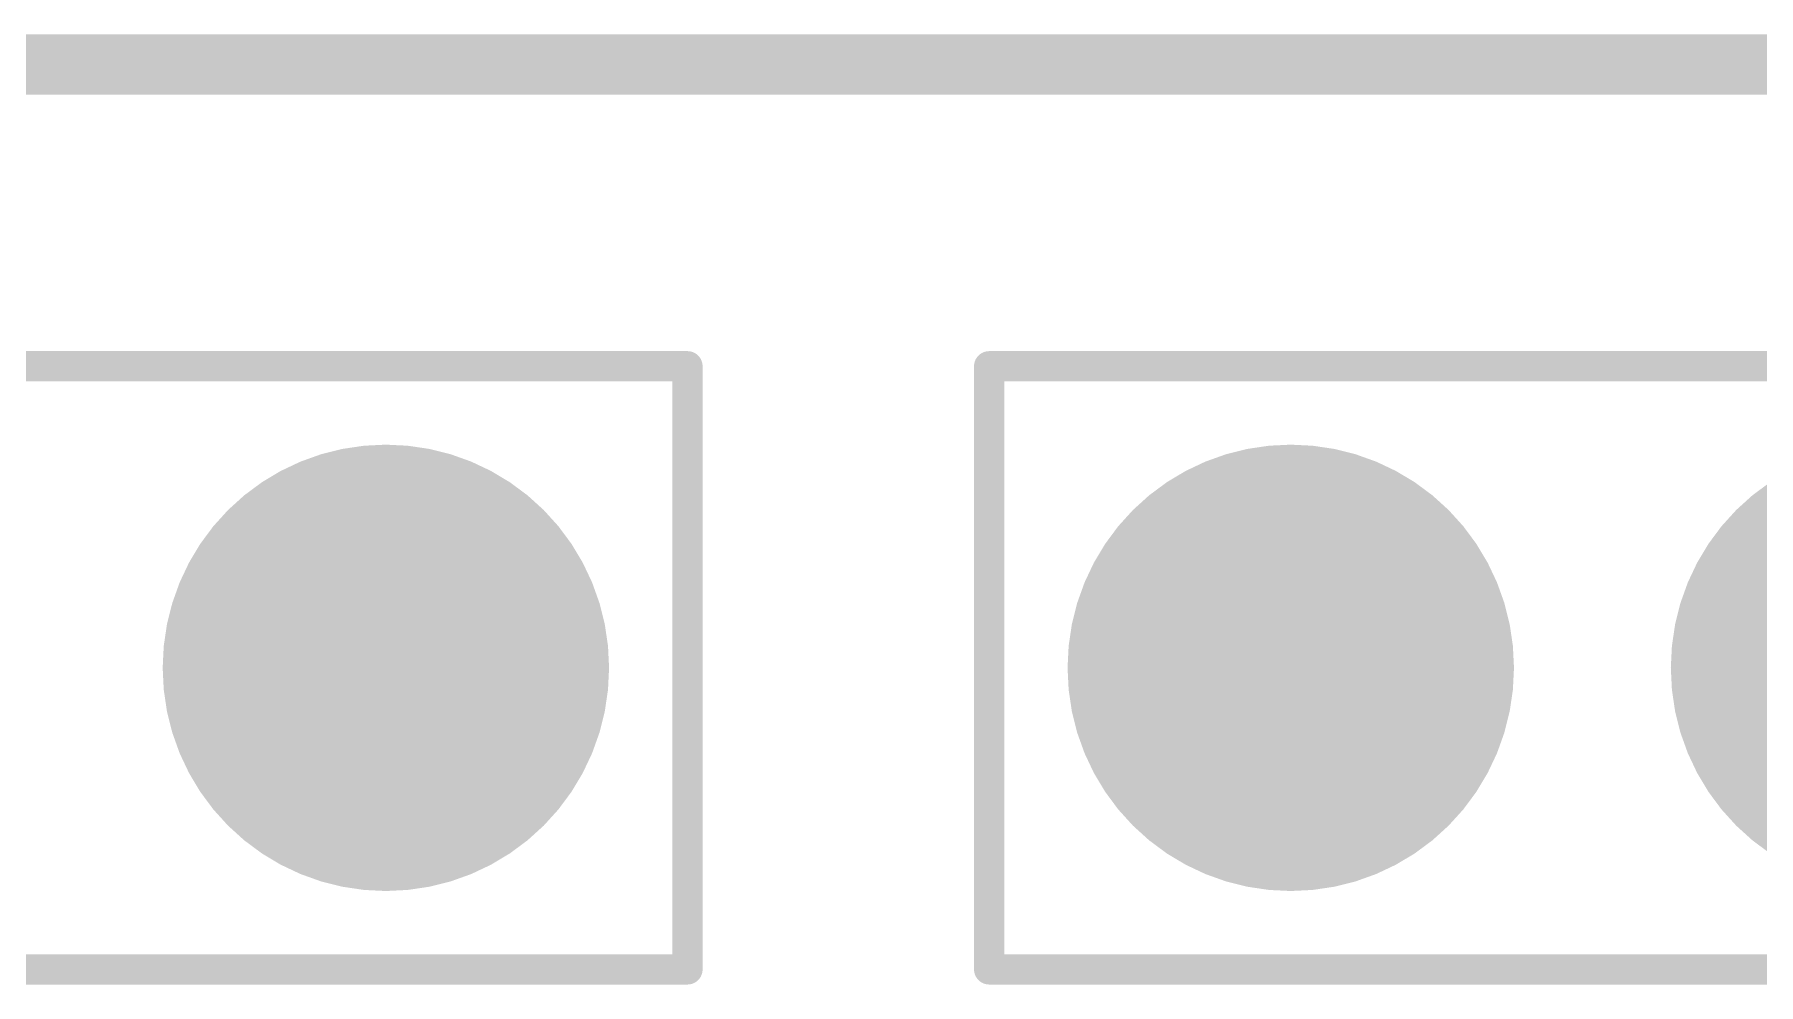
# Model space of a CAD drawing. Extents: x -15.6 to 82.7, y -6.5 to 54.7.
# Drawn here: x 31.54 to 38.8, y 49.47 to 53.47 of the extents above; entities that cross this region are included whole.
import ezdxf

# ---------------------------------------------------------------- set-up
doc = ezdxf.new("R2010")
doc.units = 0
for name, color, linetype in [('17', 110, 'CONTINUOUS'), ('20', 53, 'CONTINUOUS'), ('51', 53, 'CONTINUOUS')]:
    doc.layers.add(name, color=color, linetype=linetype)

# ---------------------------------------------------------------- blocks, each defined once
blk = doc.blocks.new('ROUNDP')
at = {"const_width": 0.5}
blk.add_lwpolyline([(0, -0.25, 1), (0, 0.25, 1), (0, -0.25)], format="xyb", dxfattribs=at)

msp = doc.modelspace()

# ---------------------------------------------------------------- linework, layer by layer
at = {"layer": '20', "const_width": 0.2032}
msp.add_lwpolyline([(80.01, 53.34), (5.08, 53.34)], dxfattribs=at)
at = {"layer": '51'}
for points, const_width in [([(55.88, 53.34), (2.54, 53.34)], 0.254), ([(13.97, 52.07), (34.29, 52.07)], 0.127), ([(34.29, 52.07), (34.29, 49.53)], 0.127), ([(35.56, 49.53), (35.56, 52.07)], 0.127), ([(35.56, 52.07), (55.88, 52.07)], 0.127), ([(34.29, 49.53), (13.97, 49.53)], 0.127), ([(55.88, 49.53), (35.56, 49.53)], 0.127)]:
    msp.add_lwpolyline(points, dxfattribs=dict(at, const_width=const_width))
at = {"layer": '51', "const_width": 0.0635}
for points in [[(34.3218, 52.07, 1), (34.2582, 52.07)], [(34.29, 52.0382, 1), (34.29, 52.1018)], [(35.5918, 52.07, 1), (35.5282, 52.07)], [(35.56, 52.1018, 1), (35.56, 52.0382)], [(34.29, 49.4982, 1), (34.29, 49.5618)], [(35.56, 49.5618, 1), (35.56, 49.4982)], [(34.2582, 49.53, 1), (34.3218, 49.53)], [(35.5282, 49.53, 1), (35.5918, 49.53)]]:
    msp.add_lwpolyline(points, format="xyb", dxfattribs=at)

# ---------------------------------------------------------------- block references
at = {"layer": '17', "xscale": 1.8796, "yscale": 1.8796}
for p in [(33.02, 50.8), (33.02, 50.8), (36.83, 50.8), (36.83, 50.8), (39.37, 50.8), (39.37, 50.8)]:
    msp.add_blockref('ROUNDP', p, dxfattribs=at)

doc.saveas('drawing.dxf')
